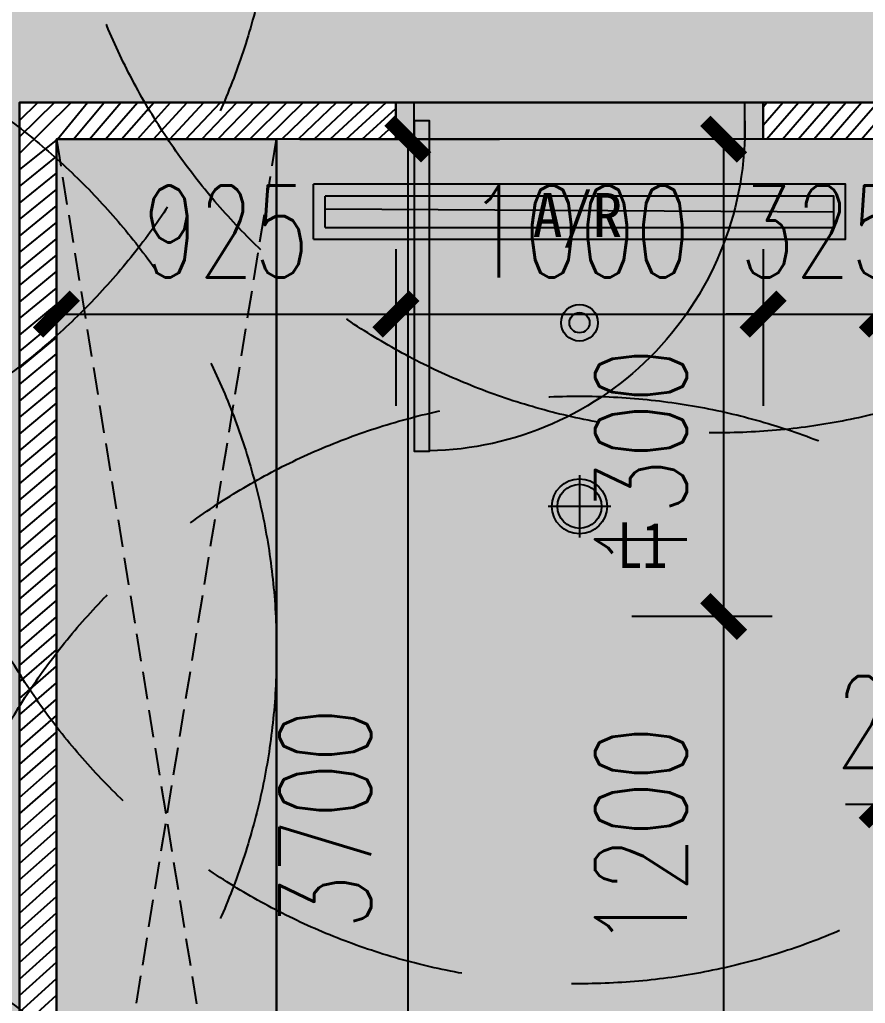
# Model space of a CAD drawing. Header units: millimetres. Extents: x -86392818 to -86307589, y 1129347621 to 1129375919.
# Drawn here: x -86318889 to -86316586, y 1129355867 to 1129358546 of the extents above; entities that cross this region are included whole.
import ezdxf
from ezdxf.enums import TextEntityAlignment as Align

# ---------------------------------------------------------------- set-up
doc = ezdxf.new("R2010")
doc.units = ezdxf.units.MM
doc.header["$LTSCALE"] = 1000
for name, pattern in [('__DASH', [0.35, 0.25, -0.1]), ('DASH', [0.35, 0.25, -0.1]), ('DASHED', [19.049999999999997, 12.7, -6.35])]:
    doc.linetypes.add(name, pattern=pattern)
doc.layers.get('Defpoints').update_dxf_attribs({"color": 250})
for name, color, linetype in [('AD-DOOR', 4, 'Continuous'), ('A—墙体-填充', 8, 'Continuous'), ('C—平顶—喷淋', 5, 'Continuous'), ('C—平顶—暖通', 47, 'Continuous'), ('C—平顶—灯具', 1, 'Continuous'), ('C—平顶—轮廓线', 4, 'Continuous'), ('F—地坪—hatch', 8, 'Continuous'), ('F—地坪—分格', 5, 'Continuous'), ('P—平面—移动家具', 165, 'Continuous'), ('P—隔墙—石膏板墙（到顶）', 2, 'Continuous'), ('WALL-DIM', 3, 'Continuous')]:
    doc.layers.add(name, color=color, linetype=linetype)
doc.styles.add('_TCH_DIM_T3', font='SIMPLEX', dxfattribs={"width": 0.7058823529411765, "bigfont": 'GBCBIG'})
doc.styles.add('WORD-2', font='simhei.ttf', dxfattribs={"height": 2.5})
doc.styles.add('黑体', font='simhei.ttf')
doc.dimstyles.new('WALL-DIM', dxfattribs={"dimtxt": 250, "dimasz": 100, "dimexe": 250, "dimexo": 300, "dimgap": 100, "dimtad": 1, "dimdec": 0, "dimzin": 0, "dimdsep": 46, "dimtxsty": '_TCH_DIM_T3', "dimblk": 'ARCHTICK', "dimcen": 0.09, "dimclrd": 1, "dimclre": 1, "dimclrt": 7, "dimazin": 2, "dimtfac": 1, "dimtdec": 0, "dimtix": 1, "dimtmove": 2, "dimatfit": 3, "dimfxl": 500, "dimfxlon": 1, "dimtolj": 1, "dimtzin": 0, "dimarcsym": 0})
pattern_1 = [(45, (0, 0), (-22.45064030267288, 22.45064030267288), [])]

# ---------------------------------------------------------------- blocks, each defined once
blk = doc.blocks.new('SDSZDFSFDHFJGK')
at = {"color": 8}
blk.add_line((859, -49.99999999998545), (-41, -49.99999999998545), dxfattribs=at)
for points in [[(-41, 0), (-41, 900), (0, 900), (0, 0)], [(-41, 50.00000000001455), (-41, -49.99999999998545), (-91, -49.99999999998545), (-91, 50.00000000001455)], [(859, 50.00000000001455), (859, -49.99999999998545), (909, -49.99999999998545), (909, 50.00000000001455)]]:
    blk.add_lwpolyline(points, close=True)
blk.add_arc((-17.25437660326861, 22.72038917466125), 876.5488854589667, 358.5147112231557, 88.87209163520977, dxfattribs=at)
blk = doc.blocks.new('dffsdsardegew')
at = {"layer": 'C—平顶—灯具'}
h = blk.add_hatch(color=7, dxfattribs=at)
h.set_gradient(color1=(255, 255, 255), color2=(128, 128, 128), name='SPHERICAL')
edge = h.paths.add_edge_path()
edge.add_arc((0, 0), 59.99999982783518, 0, 360)
for p, q in [((0, 84.94745397567749), (0, -84.94745397567749)), ((84.94745390117168, 0), (-84.94745390117168, 0))]:
    blk.add_line(p, q, dxfattribs=at)
for radius in [74.99999978479399, 59.99999982783518]:
    blk.add_circle((0, 0), radius, dxfattribs=at)
at = {"layer": 'C—平顶—灯具', "style": '黑体', "width": 0.8}
blk.add_text('L1', height=124.9999996419401, dxfattribs=at).set_placement((171.2003185302019, -105.796276807785, 94.12059754060085), align=Align.MIDDLE_CENTER)
blk = doc.blocks.new('pen lin')
at = {"layer": 'C—平顶—喷淋'}
blk.add_hatch(color=8, dxfattribs=at).paths.add_polyline_path([(-27.5, 0, 1), (27.5, 0, 1)])
for radius in [49.99999999999999, 27.49999999999999]:
    blk.add_circle((0, 0), radius, dxfattribs=at)
at = {"layer": 'Defpoints', "color": 251, "linetype": 'DASH', "ltscale": 3}
blk.add_circle((0, 0), 1800, dxfattribs=at)
blk = doc.blocks.new('_ArchTick')
at = {"color": 44, "const_width": 0.4}
blk.add_lwpolyline([(-0.5, -0.5), (0.5, 0.5)], dxfattribs=at)
blk = doc.blocks.new('*D223')
at = {"layer": 'Defpoints', "color": 0, "transparency": 16777216}
for p in [(-86317864.2066024, 1129358220.776644), (-86318789.20660236, 1129358074.996931), (-86317864.2066024, 1129357744.334977)]:
    blk.add_point(p, dxfattribs=at)
at = {"layer": 'WALL-DIM', "color": 1, "lineweight": -2, "transparency": 16777216}
for p, q in [((-86317864.2066024, 1129357920.776644), (-86317864.2066024, 1129357494.334977)), ((-86318789.20660236, 1129357774.996931), (-86318789.20660236, 1129357494.334977)), ((-86318789.20660236, 1129357744.334977), (-86317864.2066024, 1129357744.334977))]:
    blk.add_line(p, q, dxfattribs=at)
at = {"layer": 'WALL-DIM', "color": 1, "lineweight": -2, "transparency": 16777216, "xscale": 100, "yscale": 100, "zscale": 100, "rotation": 180}
blk.add_blockref('_ArchTick', (-86318789.20660236, 1129357744.334977), dxfattribs=at)
at = {"layer": 'WALL-DIM', "color": 1, "lineweight": -2, "transparency": 16777216, "xscale": 100, "yscale": 100, "zscale": 100}
blk.add_blockref('_ArchTick', (-86317864.2066024, 1129357744.334977), dxfattribs=at)
at = {"layer": 'WALL-DIM', "color": 7, "transparency": 16777216, "insert": (-86318326.70660238, 1129357969.334977), "char_height": 250, "attachment_point": 5, "style": '_TCH_DIM_T3'}
blk.add_mtext('\\A1;925', dxfattribs=at)
blk = doc.blocks.new('*D224')
at = {"layer": 'Defpoints', "color": 0, "transparency": 16777216}
for p in [(-86317864.2066024, 1129358220.776644), (-86316864.20660238, 1129358220.776644), (-86316864.20660238, 1129357744.334977)]:
    blk.add_point(p, dxfattribs=at)
at = {"layer": 'WALL-DIM', "color": 1, "lineweight": -2, "transparency": 16777216}
for p, q in [((-86317864.2066024, 1129357920.776644), (-86317864.2066024, 1129357494.334977)), ((-86316864.20660238, 1129357920.776644), (-86316864.20660238, 1129357494.334977)), ((-86317864.2066024, 1129357744.334977), (-86316864.20660238, 1129357744.334977))]:
    blk.add_line(p, q, dxfattribs=at)
at = {"layer": 'WALL-DIM', "color": 1, "lineweight": -2, "transparency": 16777216, "xscale": 100, "yscale": 100, "zscale": 100, "rotation": 180}
blk.add_blockref('_ArchTick', (-86317864.2066024, 1129357744.334977), dxfattribs=at)
at = {"layer": 'WALL-DIM', "color": 1, "lineweight": -2, "transparency": 16777216, "xscale": 100, "yscale": 100, "zscale": 100}
blk.add_blockref('_ArchTick', (-86316864.20660238, 1129357744.334977), dxfattribs=at)
at = {"layer": 'WALL-DIM', "color": 7, "transparency": 16777216, "insert": (-86317364.2066024, 1129357969.334977), "char_height": 250, "attachment_point": 5, "style": '_TCH_DIM_T3'}
blk.add_mtext('\\A1;1000', dxfattribs=at)
blk = doc.blocks.new('*D225')
at = {"layer": 'Defpoints', "color": 0, "transparency": 16777216}
for p in [(-86316864.20660238, 1129358220.776644), (-86316539.20660238, 1129358220.776644), (-86316539.20660238, 1129357744.334977)]:
    blk.add_point(p, dxfattribs=at)
at = {"layer": 'WALL-DIM', "color": 1, "lineweight": -2, "transparency": 16777216}
for p, q in [((-86316864.20660238, 1129357920.776644), (-86316864.20660238, 1129357494.334977)), ((-86316539.20660238, 1129357920.776644), (-86316539.20660238, 1129357494.334977)), ((-86316864.20660238, 1129357744.334977), (-86316964.20660238, 1129357744.334977)), ((-86316864.20660238, 1129357744.334977), (-86316539.20660238, 1129357744.334977)), ((-86316539.20660238, 1129357744.334977), (-86316439.20660238, 1129357744.334977))]:
    blk.add_line(p, q, dxfattribs=at)
at = {"layer": 'WALL-DIM', "color": 1, "lineweight": -2, "transparency": 16777216, "xscale": 100, "yscale": 100, "zscale": 100}
blk.add_blockref('_ArchTick', (-86316864.20660238, 1129357744.334977), dxfattribs=at)
at = {"layer": 'WALL-DIM', "color": 1, "lineweight": -2, "transparency": 16777216, "xscale": 100, "yscale": 100, "zscale": 100, "rotation": 180}
blk.add_blockref('_ArchTick', (-86316539.20660238, 1129357744.334977), dxfattribs=at)
at = {"layer": 'WALL-DIM', "color": 7, "transparency": 16777216, "insert": (-86316701.70660238, 1129357969.334977), "char_height": 250, "attachment_point": 5, "style": '_TCH_DIM_T3'}
blk.add_mtext('\\A1;325', dxfattribs=at)
blk = doc.blocks.new('*D227')
at = {"layer": 'Defpoints', "color": 0, "transparency": 16777216}
for p in [(-86318426.33523451, 1129358220.776645), (-86318426.33523451, 1129354520.776645), (-86317831.81612484, 1129354520.776645)]:
    blk.add_point(p, dxfattribs=at)
at = {"layer": 'WALL-DIM', "color": 1, "lineweight": -2, "transparency": 16777216}
for p, q in [((-86318126.33523451, 1129358220.776645), (-86317581.81612484, 1129358220.776645)), ((-86317831.81612484, 1129358220.776645), (-86317831.81612484, 1129354520.776645)), ((-86318126.33523451, 1129354520.776645), (-86317581.81612484, 1129354520.776645))]:
    blk.add_line(p, q, dxfattribs=at)
at = {"layer": 'WALL-DIM', "color": 1, "lineweight": -2, "transparency": 16777216, "xscale": 100, "yscale": 100, "zscale": 100}
for p, rotation in [((-86317831.81612484, 1129358220.776645), 90), ((-86317831.81612484, 1129354520.776645), 270)]:
    blk.add_blockref('_ArchTick', p, dxfattribs=dict(at, rotation=rotation))
at = {"layer": 'WALL-DIM', "color": 7, "transparency": 16777216, "insert": (-86318056.8161245, 1129356370.776645), "char_height": 250, "attachment_point": 5, "rotation": 90, "style": '_TCH_DIM_T3'}
blk.add_mtext('\\A1;3700', dxfattribs=at)
blk = doc.blocks.new('*D230')
at = {"layer": 'Defpoints', "color": 0, "transparency": 16777216}
for p in [(-86316539.20660241, 1129358220.776645), (-86316971.51345843, 1129356920.776645), (-86316539.20660241, 1129356920.776645)]:
    blk.add_point(p, dxfattribs=at)
at = {"layer": 'WALL-DIM', "color": 1, "lineweight": -2, "transparency": 16777216}
for p, q in [((-86316839.20660241, 1129358220.776645), (-86317221.51345843, 1129358220.776645)), ((-86316971.51345843, 1129358220.776645), (-86316971.51345843, 1129356920.776645)), ((-86316839.20660241, 1129356920.776645), (-86317221.51345843, 1129356920.776645))]:
    blk.add_line(p, q, dxfattribs=at)
at = {"layer": 'WALL-DIM', "color": 1, "lineweight": -2, "transparency": 16777216, "xscale": 100, "yscale": 100, "zscale": 100}
for p, rotation in [((-86316971.51345843, 1129358220.776645), 90), ((-86316971.51345843, 1129356920.776645), 270)]:
    blk.add_blockref('_ArchTick', p, dxfattribs=dict(at, rotation=rotation))
at = {"layer": 'WALL-DIM', "color": 7, "transparency": 16777216, "insert": (-86317196.51345803, 1129357350.200514), "char_height": 250, "attachment_point": 5, "rotation": 90, "style": '_TCH_DIM_T3'}
blk.add_mtext('\\A1;1300', dxfattribs=at)
blk = doc.blocks.new('*D231')
at = {"layer": 'Defpoints', "color": 0, "transparency": 16777216}
for p in [(-86316539.20660241, 1129356920.776645), (-86316971.51345846, 1129355720.776645), (-86316539.20660241, 1129355720.776645)]:
    blk.add_point(p, dxfattribs=at)
at = {"layer": 'WALL-DIM', "color": 1, "lineweight": -2, "transparency": 16777216}
for p, q in [((-86316839.20660241, 1129356920.776645), (-86317221.51345846, 1129356920.776645)), ((-86316971.51345846, 1129356920.776645), (-86316971.51345846, 1129355720.776645)), ((-86316839.20660241, 1129355720.776645), (-86317221.51345846, 1129355720.776645))]:
    blk.add_line(p, q, dxfattribs=at)
at = {"layer": 'WALL-DIM', "color": 1, "lineweight": -2, "transparency": 16777216, "xscale": 100, "yscale": 100, "zscale": 100}
for p, rotation in [((-86316971.51345846, 1129356920.776645), 90), ((-86316971.51345846, 1129355720.776645), 270)]:
    blk.add_blockref('_ArchTick', p, dxfattribs=dict(at, rotation=rotation))
at = {"layer": 'WALL-DIM', "color": 7, "transparency": 16777216, "insert": (-86317196.51345812, 1129356320.776645), "char_height": 250, "attachment_point": 5, "rotation": 90, "style": '_TCH_DIM_T3'}
blk.add_mtext('\\A1;1200', dxfattribs=at)
blk = doc.blocks.new('*D236')
at = {"layer": 'Defpoints', "color": 0, "transparency": 16777216}
for p in [(-86316539.20660238, 1129356920.776644), (-86316339.20660238, 1129356920.776644), (-86316339.20660238, 1129356408.486241)]:
    blk.add_point(p, dxfattribs=at)
at = {"layer": 'WALL-DIM', "color": 1, "lineweight": -2, "transparency": 16777216}
for p, q in [((-86316539.20660238, 1129356620.776644), (-86316539.20660238, 1129356158.486241)), ((-86316339.20660238, 1129356620.776644), (-86316339.20660238, 1129356158.486241)), ((-86316539.20660238, 1129356408.486241), (-86316639.20660238, 1129356408.486241)), ((-86316539.20660238, 1129356408.486241), (-86316339.20660238, 1129356408.486241)), ((-86316339.20660238, 1129356408.486241), (-86316239.20660238, 1129356408.486241))]:
    blk.add_line(p, q, dxfattribs=at)
at = {"layer": 'WALL-DIM', "color": 1, "lineweight": -2, "transparency": 16777216, "xscale": 100, "yscale": 100, "zscale": 100}
blk.add_blockref('_ArchTick', (-86316539.20660238, 1129356408.486241), dxfattribs=at)
at = {"layer": 'WALL-DIM', "color": 1, "lineweight": -2, "transparency": 16777216, "xscale": 100, "yscale": 100, "zscale": 100, "rotation": 180}
blk.add_blockref('_ArchTick', (-86316339.20660238, 1129356408.486241), dxfattribs=at)
at = {"layer": 'WALL-DIM', "color": 7, "transparency": 16777216, "insert": (-86316439.20660238, 1129356633.486241), "char_height": 250, "attachment_point": 5, "style": '_TCH_DIM_T3'}
blk.add_mtext('\\A1;200', dxfattribs=at)
blk = doc.blocks.new('*D285')
at = {"layer": 'Defpoints', "color": 0, "transparency": 16777216}
for p in [(-86317864.2066024, 1129358694.526135), (-86318889.20660238, 1129358320.776644), (-86317864.2066024, 1129358320.776644)]:
    blk.add_point(p, dxfattribs=at)
at = {"layer": 'WALL-DIM', "color": 1, "lineweight": -2, "transparency": 16777216}
for p, q in [((-86318889.20660238, 1129358620.776644), (-86318889.20660238, 1129358944.526135)), ((-86317864.2066024, 1129358620.776644), (-86317864.2066024, 1129358944.526135)), ((-86318889.20660238, 1129358694.526135), (-86317864.2066024, 1129358694.526135))]:
    blk.add_line(p, q, dxfattribs=at)
at = {"layer": 'WALL-DIM', "color": 1, "lineweight": -2, "transparency": 16777216, "xscale": 100, "yscale": 100, "zscale": 100, "rotation": 180}
blk.add_blockref('_ArchTick', (-86318889.20660238, 1129358694.526135), dxfattribs=at)
at = {"layer": 'WALL-DIM', "color": 1, "lineweight": -2, "transparency": 16777216, "xscale": 100, "yscale": 100, "zscale": 100}
blk.add_blockref('_ArchTick', (-86317864.2066024, 1129358694.526135), dxfattribs=at)
at = {"layer": 'WALL-DIM', "color": 7, "transparency": 16777216, "insert": (-86318376.7066024, 1129358919.526135), "char_height": 250, "attachment_point": 5, "style": '_TCH_DIM_T3'}
blk.add_mtext('\\A1;1025', dxfattribs=at)
blk = doc.blocks.new('*D286')
at = {"layer": 'Defpoints', "color": 0, "transparency": 16777216}
for p in [(-86316864.20660238, 1129358694.526135), (-86317864.2066024, 1129358320.776644), (-86316864.20660238, 1129358320.776644)]:
    blk.add_point(p, dxfattribs=at)
at = {"layer": 'WALL-DIM', "color": 1, "lineweight": -2, "transparency": 16777216}
for p, q in [((-86317864.2066024, 1129358620.776644), (-86317864.2066024, 1129358944.526135)), ((-86316864.20660238, 1129358620.776644), (-86316864.20660238, 1129358944.526135)), ((-86317864.2066024, 1129358694.526135), (-86316864.20660238, 1129358694.526135))]:
    blk.add_line(p, q, dxfattribs=at)
at = {"layer": 'WALL-DIM', "color": 1, "lineweight": -2, "transparency": 16777216, "xscale": 100, "yscale": 100, "zscale": 100, "rotation": 180}
blk.add_blockref('_ArchTick', (-86317864.2066024, 1129358694.526135), dxfattribs=at)
at = {"layer": 'WALL-DIM', "color": 1, "lineweight": -2, "transparency": 16777216, "xscale": 100, "yscale": 100, "zscale": 100}
blk.add_blockref('_ArchTick', (-86316864.20660238, 1129358694.526135), dxfattribs=at)
at = {"layer": 'WALL-DIM', "color": 7, "transparency": 16777216, "insert": (-86317364.2066024, 1129358919.526135), "char_height": 250, "attachment_point": 5, "style": '_TCH_DIM_T3'}
blk.add_mtext('\\A1;1000', dxfattribs=at)
blk = doc.blocks.new('*D287')
at = {"layer": 'Defpoints', "color": 0, "transparency": 16777216}
for p in [(-86311739.20660241, 1129358694.526135), (-86316864.20660238, 1129358320.776644), (-86311739.20660241, 1129358320.776644)]:
    blk.add_point(p, dxfattribs=at)
at = {"layer": 'WALL-DIM', "color": 1, "lineweight": -2, "transparency": 16777216}
for p, q in [((-86316864.20660238, 1129358620.776644), (-86316864.20660238, 1129358944.526135)), ((-86311739.20660241, 1129358620.776644), (-86311739.20660241, 1129358944.526135)), ((-86316864.20660238, 1129358694.526135), (-86311739.20660241, 1129358694.526135))]:
    blk.add_line(p, q, dxfattribs=at)
at = {"layer": 'WALL-DIM', "color": 1, "lineweight": -2, "transparency": 16777216, "xscale": 100, "yscale": 100, "zscale": 100, "rotation": 180}
blk.add_blockref('_ArchTick', (-86316864.20660238, 1129358694.526135), dxfattribs=at)
at = {"layer": 'WALL-DIM', "color": 1, "lineweight": -2, "transparency": 16777216, "xscale": 100, "yscale": 100, "zscale": 100}
blk.add_blockref('_ArchTick', (-86311739.20660241, 1129358694.526135), dxfattribs=at)
at = {"layer": 'WALL-DIM', "color": 7, "transparency": 16777216, "insert": (-86314301.7066024, 1129358919.526135), "char_height": 250, "attachment_point": 5, "style": '_TCH_DIM_T3'}
blk.add_mtext('\\A1;5125', dxfattribs=at)
blk = doc.blocks.new('*U306')
at = {"linetype": 'DASHED', "ltscale": 5}
h = blk.add_hatch(dxfattribs=at)
h.set_pattern_fill('ANSI31', color=250, scale=8, angle=315, style=0)
h.set_pattern_definition([(0, (608.6623797362979, 7.114274056295527e-11), (8.9e-15, 25.4), [])])
h.paths.add_polyline_path([(16.1220796372217, 16.12207963752006), (708.8779109724117, 16.12207963759121), (708.8779109723826, 58.87791939116103), (16.12207963719266, 58.87791939108989)])
blk.add_line((-2.91038e-11, 74.9999990286099), (0, 0))
at = {"color": 251}
blk.add_line((16.12207963719265, 58.87791939108989), (16.12207963722176, 16.12207963752007), dxfattribs=at)
blk.add_lwpolyline([(-2.91038e-11, 74.9999990286099), (724.99999061007, 74.99999902868105), (724.9999906100991, 7.114274056295527e-11), (0, 0)])
blk.add_lwpolyline([(-2.91038e-11, 74.9999990286099), (724.99999061007, 74.99999902868105), (724.9999906100991, 7.114274056295527e-11), (0, 0)])
blk.add_lwpolyline([(16.12207963719265, 58.87791939108989), (708.8779109723826, 58.87791939116103), (708.8779109724117, 16.12207963759121), (16.12207963722176, 16.12207963752007)], dxfattribs=at)
blk.add_lwpolyline([(16.12207963719265, 58.87791939108989), (708.8779109723826, 58.87791939116103), (708.8779109724117, 16.12207963759121), (16.12207963722176, 16.12207963752007)], dxfattribs=at)
at = {"style": 'WORD-2'}
blk.add_attdef('A/S_001', (591.0874119215388, 55.90921457137409), '', height=40, dxfattribs=at)

msp = doc.modelspace()

# ---------------------------------------------------------------- hatches: boundary and pattern name
at = {"layer": 'A—墙体-填充'}
h = msp.add_hatch(dxfattribs=at)
h.set_pattern_fill('ANSI31', color=8, scale=10, style=0)
h.set_pattern_definition(pattern_1)
h.paths.add_polyline_path([(-86318189.20660238, 1129354520.776644), (-86318789.20660236, 1129354520.776644), (-86318789.20660236, 1129358220.776644), (-86317864.20660238, 1129358220.776644), (-86317864.20660238, 1129358320.776644), (-86318889.20660238, 1129358320.776644), (-86318889.20660238, 1129350820.965556), (-86318789.20660238, 1129350820.965556), (-86318789.20660236, 1129354420.776644), (-86318189.20660238, 1129354420.776644)])
h = msp.add_hatch(dxfattribs=at)
h.set_pattern_fill('ANSI31', color=8, scale=10, style=0)
h.set_pattern_definition(pattern_1)
h.paths.add_polyline_path([(-86316539.20660238, 1129358320.776644), (-86316864.20660238, 1129358320.776644), (-86316864.20660238, 1129358220.776644), (-86316539.20660238, 1129358220.776644)])
at = {"layer": 'F—地坪—hatch'}
h = msp.add_hatch(dxfattribs=at)
h.set_pattern_fill('AR-SAND', color=251, scale=5)
h.set_pattern_definition([(37.50000000000001, (0, 0), (-8.000156479920228, 244.7066186646712), [0, -193.04, 0, -215.9, 0, -206.375]), (7.499999999999999, (0, 0), (224.7616415690013, 358.4125502841771), [0, -104.14, 0, -173.99, 0, -66.67500000000001]), (327.5, (-156.21, 0), (395.496185120729, 0.718592339272881), [0, -63.5, 0, -228.6, 0, -298.45]), (317.5, (-156.21, 0), (381.7782262361486, 111.4646616286082), [0, -31.75, 0, -149.86, 0, -171.45])])
h.paths.add_polyline_path([(-86309839.20660238, 1129360120.965556), (-86315989.20660238, 1129360120.965556), (-86315989.20660238, 1129360770.965556), (-86317489.20660238, 1129360770.965556), (-86317489.20660238, 1129360120.965556), (-86319389.20660238, 1129360120.965556), (-86319389.20660238, 1129360520.965556), (-86319489.20660238, 1129360520.965556), (-86319489.20660238, 1129360620.965556), (-86320989.20660238, 1129360620.965556), (-86320989.20660238, 1129360520.965556), (-86321089.20660238, 1129360520.965556), (-86321089.20660238, 1129355569.401158), (-86323839.20660238, 1129355569.401158), (-86323839.20660238, 1129350620.965556), (-86323439.20660238, 1129350620.965556), (-86323439.20660238, 1129350370.965556), (-86319389.20660238, 1129350370.965556), (-86319389.20660238, 1129350820.965556), (-86318889.20660238, 1129350820.965556), (-86318889.20660238, 1129358320.776644), (-86309839.20660238, 1129358320.776644)])
h = msp.add_hatch(dxfattribs=at)
h.set_pattern_fill('SQUARE', color=250, scale=20)
h.set_pattern_definition([(0, (-86546129.26454097, 1129341722.925885), (0, 63.5), [63.5, -63.5]), (90, (-86546129.26454097, 1129341722.925885), (-63.5, 3.888253587292846e-15), [63.5, -63.5])])
h.paths.add_polyline_path([(-86318789.20660236, 1129358220.776644), (-86317864.20660238, 1129358220.776644), (-86317864.20660238, 1129358320.776644), (-86316864.20660238, 1129358320.776644), (-86316864.20660238, 1129358220.776644), (-86316539.20660332, 1129358220.776644), (-86316539.20660332, 1129354420.776644), (-86314339.20660335, 1129354420.776644), (-86314339.20660335, 1129350370.965556), (-86318389.20660335, 1129350370.965556), (-86318789.20660236, 1129350370.965556), (-86318789.20660236, 1129354420.776644), (-86318189.20660238, 1129354420.776644), (-86318189.20660238, 1129354520.776644), (-86318789.20660236, 1129354520.776644)])

# ---------------------------------------------------------------- linework, layer by layer
at = {"layer": 'C—平顶—轮廓线'}
msp.add_line((-86318189.20660238, 1129354520.776644), (-86318189.20660238, 1129358220.776644), dxfattribs=at)
msp.add_lwpolyline([(-86317864.20660238, 1129358320.776644), (-86316864.20660238, 1129358320.776644), (-86316864.20660238, 1129358220.776644), (-86317864.20660238, 1129358220.776644)], close=True, dxfattribs=at)
at = {"layer": 'F—地坪—分格'}
msp.add_lwpolyline([(-86309839.20660238, 1129360120.965556), (-86309839.20660238, 1129358320.776644), (-86318889.20660238, 1129358320.776644), (-86318889.20660238, 1129350820.965556), (-86319389.20660238, 1129350820.965556), (-86319389.20660238, 1129350370.965556), (-86323439.20660238, 1129350370.965556), (-86323439.20660238, 1129350620.965556), (-86323839.20660238, 1129350620.965556), (-86323839.20660238, 1129355569.401158), (-86321089.20660238, 1129355569.401158), (-86321089.20660238, 1129360520.965556)], dxfattribs=at)
at = {"layer": 'P—平面—移动家具', "color": 8, "linetype": '__DASH', "ltscale": 0.3}
for p, q in [((-86318789.20660236, 1129358220.776644), (-86318189.20660238, 1129354520.776644)), ((-86318789.20660236, 1129354520.776644), (-86318189.20660236, 1129358220.776644))]:
    msp.add_line(p, q, dxfattribs=at)
at = {"layer": 'P—平面—移动家具'}
msp.add_lwpolyline([(-86318789.20660236, 1129358220.776644), (-86318189.20660236, 1129358220.776644), (-86318189.20660236, 1129354520.776644), (-86318789.20660236, 1129354520.776644)], close=True, dxfattribs=at)
at = {"layer": 'P—隔墙—石膏板墙（到顶）'}
for p, q in [((-86317864.20660238, 1129358320.776644), (-86317864.2066024, 1129358220.776644)), ((-86316864.20660238, 1129358320.776644), (-86316864.20660238, 1129358220.776644))]:
    msp.add_line(p, q, dxfattribs=at)
for points in [[(-86318889.20660238, 1129350820.965556), (-86318889.20660238, 1129358320.776644), (-86317864.2066024, 1129358320.776644), (-86317864.2066024, 1129358220.776644), (-86318789.20660236, 1129358220.776644), (-86318789.20660236, 1129354520.776644), (-86318189.20660238, 1129354520.776644), (-86318189.20660238, 1129354420.776644), (-86318789.20660236, 1129354420.776644), (-86318789.20660238, 1129350820.965556)], [(-86316539.20660238, 1129358220.776644), (-86316864.20660238, 1129358220.776644), (-86316864.20660238, 1129358320.776644), (-86316539.20660238, 1129358320.776644)]]:
    msp.add_lwpolyline(points, dxfattribs=at)

# ---------------------------------------------------------------- block references
at = {"layer": 'AD-DOOR', "xscale": -1, "rotation": 180}
msp.add_blockref('SDSZDFSFDHFJGK', (-86317773.2066024, 1129358270.776644), dxfattribs=at)
at = {"layer": 'C—平顶—喷淋'}
for p in [(-86316989.2066024, 1129359220.8711), (-86319989.2066024, 1129359026.554619), (-86317364.20660236, 1129357720.776644), (-86319989.2066024, 1129356826.554619), (-86317364.20660236, 1129355720.776644), (-86319989.2066024, 1129354426.554619)]:
    msp.add_blockref('pen lin', p, dxfattribs=at)
at = {"layer": 'C—平顶—暖通', "color": 251}
ref = msp.add_blockref('*U306', (-86318089.20660238, 1129358098.044125), dxfattribs=dict(at, xscale=-2.000000025903251, yscale=2.000000025903251, zscale=2.000000025903251, rotation=180))
ref.add_attrib('A/S_001', 'A/R', (-86317491.959413, 1129357953.909339), dxfattribs={"layer": '0', "height": 120.0000015541952, "style": 'WORD-2'})
at = {"layer": 'C—平顶—灯具'}
msp.add_blockref('dffsdsardegew', (-86317364.20660236, 1129357220.776644), dxfattribs=at)

# ---------------------------------------------------------------- dimensions: what is measured, and where the dimension line sits
at = {"layer": 'WALL-DIM'}
for base, p1, p2, picture, middle in [((-86317864.2066024, 1129358694.526135), (-86318889.20660238, 1129358320.776644), (-86317864.2066024, 1129358320.776644), '*D285', (-86318376.7066024, 1129358919.526135)), ((-86316864.20660238, 1129358694.526135), (-86317864.2066024, 1129358320.776644), (-86316864.20660238, 1129358320.776644), '*D286', (-86317364.2066024, 1129358919.526135)), ((-86311739.20660241, 1129358694.526135), (-86316864.20660238, 1129358320.776644), (-86311739.20660241, 1129358320.776644), '*D287', (-86314301.7066024, 1129358919.526135)), ((-86317864.2066024, 1129357744.334977), (-86318789.20660236, 1129358074.996931), (-86317864.2066024, 1129358220.776644), '*D223', (-86318326.70660238, 1129357969.334977)), ((-86316864.20660238, 1129357744.334977), (-86317864.2066024, 1129358220.776644), (-86316864.20660238, 1129358220.776644), '*D224', (-86317364.2066024, 1129357969.334977)), ((-86316539.20660238, 1129357744.334977), (-86316864.20660238, 1129358220.776644), (-86316539.20660238, 1129358220.776644), '*D225', (-86316701.70660238, 1129357969.334977)), ((-86316339.20660238, 1129356408.486241), (-86316539.20660238, 1129356920.776644), (-86316339.20660238, 1129356920.776644), '*D236', (-86316439.20660238, 1129356633.486241))]:
    dim = msp.add_linear_dim(base=base, p1=p1, p2=p2, dimstyle='WALL-DIM', dxfattribs=at)
    dim.commit()
    dim.dimension.update_dxf_attribs({"geometry": picture, "text_midpoint": middle})
for base, p1, p2, picture, middle in [((-86317831.81612484, 1129354520.776645), (-86318426.33523448, 1129358220.776644), (-86318426.33523448, 1129354520.776644), '*D227', (-86318056.8161245, 1129356370.776645)), ((-86316971.51345846, 1129355720.776645), (-86316539.20660238, 1129356920.776644), (-86316539.20660238, 1129355720.776644), '*D231', (-86317196.51345812, 1129356320.776645))]:
    dim = msp.add_linear_dim(base=base, p1=p1, p2=p2, angle=90, dimstyle='WALL-DIM', dxfattribs=at)
    dim.commit()
    dim.dimension.update_dxf_attribs({"geometry": picture, "text_midpoint": middle})
dim = msp.add_linear_dim(base=(-86316971.51345843, 1129356920.776645), p1=(-86316539.20660238, 1129358220.776644), p2=(-86316539.20660238, 1129356920.776644), angle=90, dimstyle='WALL-DIM', dxfattribs=at)
dim.commit()
dim.dimension.update_dxf_attribs({"geometry": '*D230', "text_midpoint": (-86317196.51345803, 1129357350.200514), "dimtype": 160})

doc.saveas('drawing.dxf')
